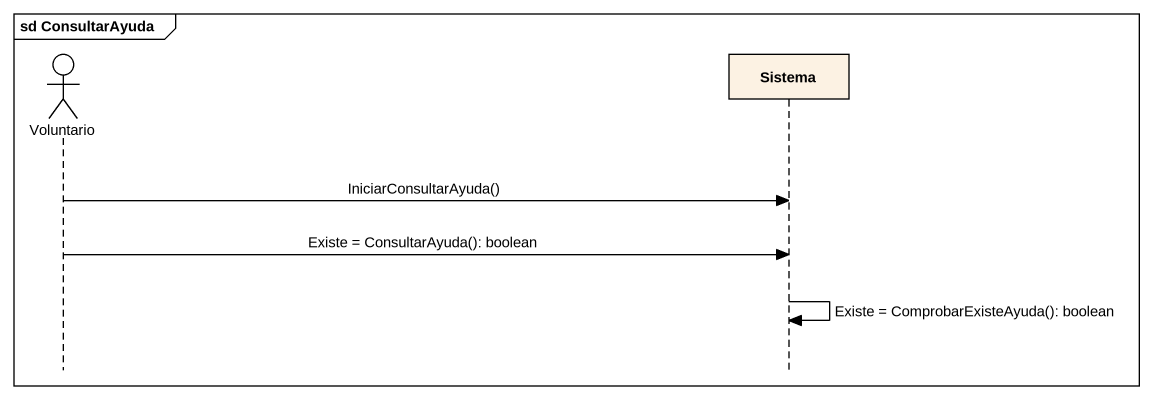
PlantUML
@startuml
mainframe sd ConsultarAyuda
hide footbox
actor Voluntario
participant Sistema

Voluntario -> Sistema : IniciarConsultarAyuda()
Voluntario -> Sistema : Existe = ConsultarAyuda(): boolean
Sistema -> Sistema : Existe = ComprobarExisteAyuda(): boolean
@enduml
